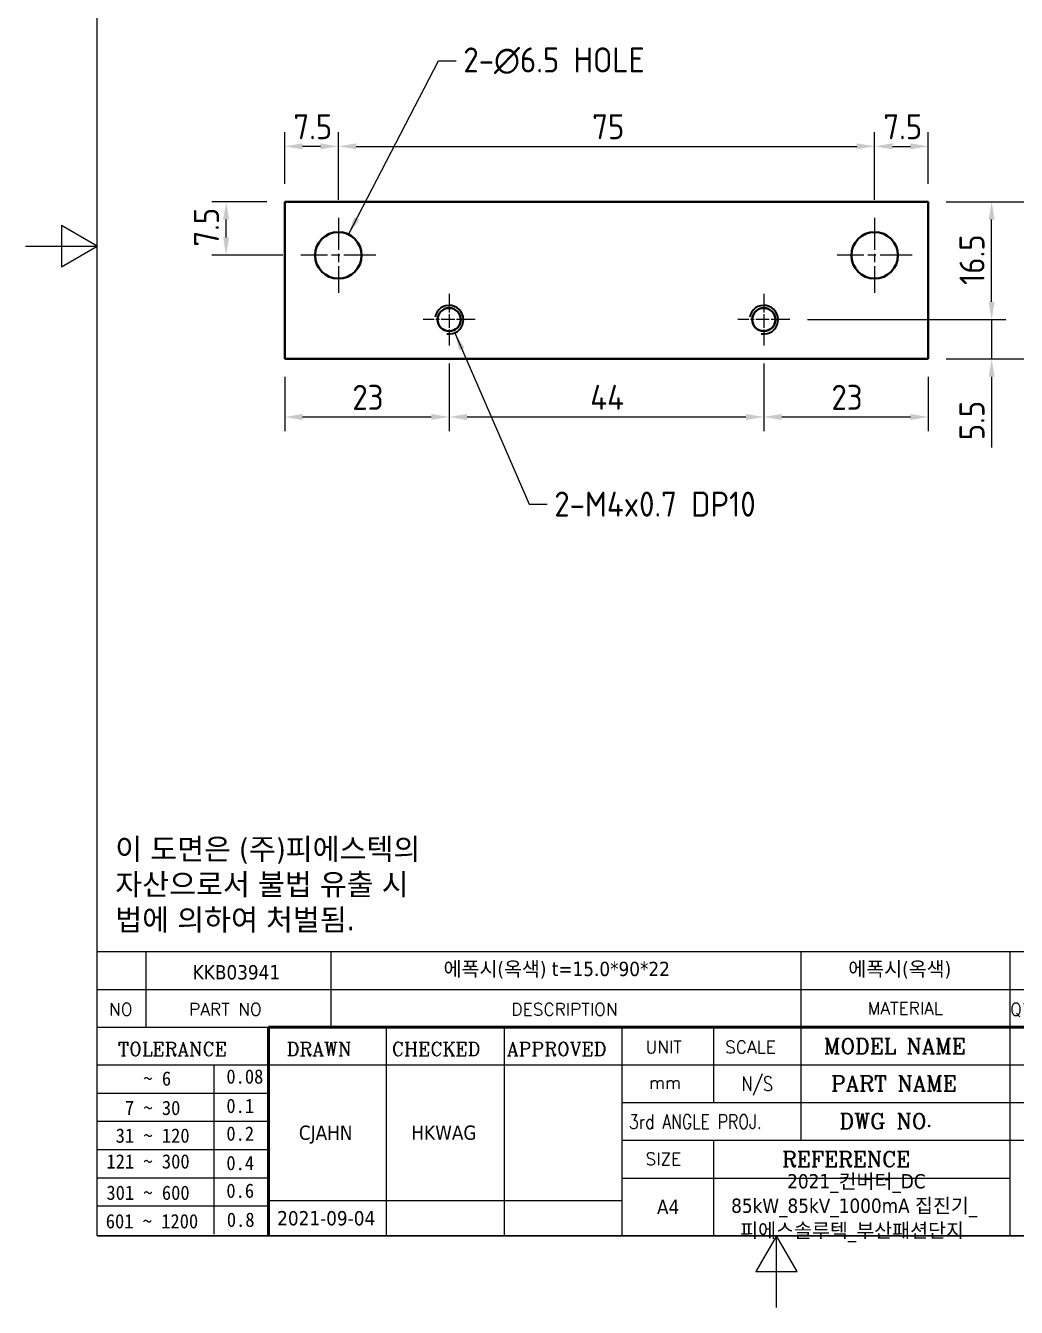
# Model space of a CAD drawing. Header units: millimetres. Extents: x 0 to 210, y 0 to 297.
# Drawn here: x 0 to 138.5, y 0 to 179.4 of the extents above; entities that cross this region are included whole.
import ezdxf
from ezdxf.enums import TextEntityAlignment as Align

# ---------------------------------------------------------------- set-up
doc = ezdxf.new("R2010")
doc.units = ezdxf.units.MM
doc.linetypes.add('CHAIN', pattern=[0.35429999999999995, 0.2362, -0.0295, 0.0591, -0.0295])
doc.layers.get('0').update_dxf_attribs({"color": 3, "lineweight": 25})
for name, color, linetype, lineweight in [('가시적인 것(ISO)', 3, 'Continuous', 40), ('가시적인 좁은 것(ISO)', 3, 'Continuous', 35), ('경계(ISO)', 7, 'Continuous', 25), ('기호(ISO)', 5, 'Continuous', 25), ('제목(ISO)', 5, 'Continuous', 50), ('중심 표식(ISO)', 1, 'Continuous', 25), ('치수(ISO)', 2, 'Continuous', 25)]:
    doc.layers.add(name, color=color, linetype=linetype, lineweight=lineweight)
doc.styles.add('HAN_291', font='')
doc.styles.add('RC_284', font='ROMANC.shx')
doc.styles.add('RC_287', font='ROMANC.shx')
doc.styles.add('RC_292', font='ROMANC.shx')
doc.styles.add('문자 텍스트_PSTEK_POSCO', font='isocp.shx')
doc.styles.add('치수 텍스트_PSTEK_POSCO', font='isocp.shx')
doc.styles.add('텍스트 스타일198', font='tahoma.ttf')
doc.styles.add('텍스트 스타일333', font='ROMANC.shx', dxfattribs={"width": 0.800000011920929})
doc.styles.get('HAN_291').set_extended_font_data('GulimChe')
doc.dimstyles.new('치수_PSTEK_POSCO', dxfattribs={"dimtxt": 3.5, "dimasz": 2.5, "dimexe": 2, "dimexo": 2.5, "dimgap": 1, "dimtad": 1, "dimrnd": 1e-08, "dimdsep": 46, "dimtxsty": '치수 텍스트_PSTEK_POSCO', "dimcen": 0.09, "dimdle": 10, "dimclrd": 7, "dimclre": 7, "dimclrt": 2, "dimadec": 1, "dimazin": 2, "dimtfac": 1, "dimtmove": 0, "dimatfit": 3, "dimfxl": 0, "dimtolj": 1, "dimlwd": -1, "dimlwe": -1, "dimarcsym": 0})
doc.dimstyles.new('치수_PSTEK_POSCO$7', dxfattribs={"dimtxt": 3.5, "dimasz": 2.5, "dimexe": 2, "dimexo": 2.5, "dimgap": 1, "dimtad": 1, "dimrnd": 1e-08, "dimdsep": 46, "dimtxsty": '치수 텍스트_PSTEK_POSCO', "dimcen": 0.09, "dimdle": 10, "dimclrd": 7, "dimclre": 7, "dimclrt": 2, "dimadec": 1, "dimazin": 2, "dimtfac": 1, "dimtmove": 0, "dimatfit": 3, "dimfxl": 0, "dimtolj": 1, "dimlwd": -1, "dimlwe": -1, "dimarcsym": 0})

# ---------------------------------------------------------------- blocks, each defined once
blk = doc.blocks.new('경계 Default Border')
at = {"layer": '경계(ISO)', "flags": 128}
for points in [[(10, 10), (10, 287.0000076293945), (200, 287.0000076293945), (200, 10), (10, 10)], [(0, 148.5000038146973), (10, 148.5000038146973), (5, 151.3867473602295), (5, 145.6132507324219), (10, 148.5000038146973)], [(105, 0), (105, 10), (102.1132469177246, 5), (107.8867530822754, 5), (105, 10)]]:
    blk.add_lwpolyline(points, dxfattribs=at)
blk = doc.blocks.new('제목 블록 PSTEK')
at = {"color": 180}
for p, q in [((182.475792979055, 11.79100474011392), (182.4757929790549, 51.56524660363496)), ((182.4757929790549, 51.56524660363496), (372.4757929537551, 51.56524660363496)), ((189.2651435055721, 51.56524660363496), (189.2651435055722, 41.00524660363494)), ((215.2152739891528, 41.00524660363494), (215.2152739891528, 51.56524660363496)), ((280.8758854511282, 51.56524660363496), (280.8758854511282, 41.00524660363494)), ((310.0881549537552, 51.56524660363496), (310.0881549537553, 41.00524660363494)), ((182.475792979055, 46.2852466036349), (372.4757929537551, 46.28524660363492)), ((182.475792979055, 41.00524660363493), (206.451475290024, 41.00524660363493)), ((222.9401812389276, 11.79100474011392), (222.9401812389276, 41.00524660363494)), ((239.4288871878316, 11.79100474011392), (239.4288871878316, 41.00524660363494)), ((255.9175931367356, 11.79100474011392), (255.9175931367356, 41.00524660363494)), ((268.6918866058747, 41.00524660363494), (268.6918866058747, 30.44524660363498)), ((280.8758854511282, 41.00524660363494), (280.8758854511282, 25.16524660363502)), ((310.088154953755, 41.00524660363494), (310.088154953755, 11.79100474011392)), ((182.475792979055, 35.72524660363497), (206.451475290024, 35.72524660363497)), ((198.8621818849491, 12.02524660363491), (198.8621818849491, 35.72524660363497)), ((206.451475290024, 35.72524660363497), (372.4757929537551, 35.72524660363497)), ((182.475792979055, 31.77524660363492), (206.451475290024, 31.77524660363492)), ((255.917593136736, 30.44524660363498), (372.4757929537552, 30.44524660363501)), ((182.475792979055, 27.82524660363487), (206.451475290024, 27.82524660363487)), ((255.9175931367359, 25.16524660363502), (372.4757929537552, 25.165246603635)), ((268.6918866058744, 25.16524660363502), (268.6918866058744, 11.79100474011392)), ((182.475792979055, 23.87524660363505), (206.451475290024, 23.87524660363505)), ((182.475792979055, 19.92524660363478), (206.451475290024, 19.92524660363478)), ((255.9175931367359, 19.88524660363481), (310.0881549537553, 19.88524660363481)), ((206.451475290024, 16.74100474011396), (255.9175931367359, 16.74100474011396)), ((182.475792979055, 15.97524660363496), (206.451475290024, 15.97524660363496)), ((182.475792979055, 11.79100474011392), (372.4757929537551, 11.79100474011389))]:
    blk.add_line(p, q, dxfattribs=at)
at = {"color": 7, "lineweight": 50}
for p, q in [((206.4514752900237, 11.79100474011392), (206.4514752900237, 41.00524660363494)), ((206.451475290024, 41.00524660363494), (372.4757929537551, 41.00524660363496))]:
    blk.add_line(p, q, dxfattribs=at)
at = {"layer": '제목(ISO)', "lineweight": 18}
blk.add_line((182.475792979055, 35.72500474011393), (182.475792979055, 11.79100474011392), dxfattribs=at)
at = {"color": 2}
for s, height, style, p in [('NO', 1.742399930953979, 'RC_284', (184.135398793432, 42.62317362549192)), ('PART NO', 1.742399930953979, 'RC_284', (195.3359407378685, 42.62317362549192)), ('DESCRIPTION', 1.742399930953979, 'RC_284', (240.4025565652523, 42.62317362549192)), ("Q'TY", 1.742399930953979, 'RC_284', (310.1440786515383, 42.62317362549192)), (' TOLERANCE', 1.899999976158142, 'RC_287', (184.0872874387979, 37.00893196870329)), ('DRAWN', 1.899999976158142, 'RC_287', (208.9766620976279, 37.00893196870329)), ('CHECKED', 1.899999976158142, 'RC_287', (223.6856844514997, 37.00893196870329)), ('APPROVED', 1.899999976158142, 'RC_287', (239.7795453577791, 37.00893196870329)), ('UNIT', 1.742399930953979, 'RC_284', (259.1652673287452, 37.34317362549218)), ('SCALE', 1.742399930953979, 'RC_284', (270.2934779252897, 37.34317362549218)), ('MODEL NAME', 2.178000062704086, 'RC_292', (284.096330289083, 37.25462520371384)), ('    ~ 6', 2.000000029802322, 'HAN_291', (183.7721304966814, 32.8176515608431)), ('0.08', 2.000000029802322, 'HAN_291', (200.5467345600617, 33.09873600004101)), ('PART NAME', 2.178000062704086, 'RC_292', (285.1416959765849, 32.03045329421792)), ('mm', 1.742399930953979, 'RC_284', (259.6505418159997, 32.3543089683787)), ('  7 ~ 30', 2.000000029802322, 'HAN_291', (183.7721304966814, 28.70538114822415)), ('0.1', 2.000000029802322, 'HAN_291', (200.5467345600617, 28.98646558742206)), (' DWG NO.', 2.178000062704086, 'RC_292', (284.8124284083233, 26.75045329421772)), ('0.2', 2.000000029802322, 'HAN_291', (200.5467345600617, 25.10736625836028)), (' 31 ~ 120', 2.000000029802322, 'HAN_291', (183.7721304966814, 24.82628181916237)), ('SIZE', 1.742399930953979, 'RC_284', (259.1652673287452, 21.69497768947366)), ('REFERENCE', 2.178000062704086, 'RC_292', (278.2741065029841, 21.43214925458022)), ('121 ~ 300', 2.000000029802322, 'HAN_291', (183.7721304966814, 21.21401206133254)), ('0.4', 2.000000029802322, 'HAN_291', (200.5467345600617, 20.99509650053045)), ('301 ~ 600', 2.000000029802322, 'HAN_291', (183.7721304966814, 16.83491273227077)), ('0.6', 2.000000029802322, 'HAN_291', (200.5467345600617, 17.11599717146868)), ('601 ~ 1200', 2.000000029802322, 'HAN_291', (183.6802025156883, 12.84759660881125)), ('0.8', 2.000000029802322, 'HAN_291', (200.6097246063884, 13.05732192299702))]:
    blk.add_text(s, height=height, dxfattribs=dict(at, style=style)).set_placement(p)
at = {"color": 2, "style": 'RC_284'}
blk.add_text('MATERIAL', height=1.742399930953979, dxfattribs=at).set_placement((295.4820202024417, 43.64524660363492), align=Align.MIDDLE_CENTER)
at = {"color": 7, "style": '텍스트 스타일333', "width": 0.7999999523162842}
blk.add_text('N/S', height=2.000000029802322, dxfattribs=at).set_placement((274.7838860285014, 33.08524660363496), align=Align.MIDDLE_CENTER)
at = {"color": 2, "style": '텍스트 스타일333', "width": 0.7999999523162842}
blk.add_text('3rd ANGLE PROJ.', height=2.000000029802322, dxfattribs=at).set_placement((256.8430306642954, 26.76148381654429))
at = {"layer": '제목(ISO)', "color": 7, "style": '텍스트 스타일198'}
for tag, p in [('설명_001', (230.9153215664244, 48.15254984750509)), ('재질_001', (287.5148121100145, 48.155337874329)), ('질량\\P3;_001', (350.3046145979153, 48.1643332325385)), ('부품_번호_001', (195.8461147530121, 47.68004260673702)), ("3._Q'TY_001", (312.7327037528258, 47.90442725317898)), ('1._MODEL_NAME_001', (326.0176446881414, 37.52172745615292)), ('제목_001', (335.5349605824892, 32.12134217035067)), ('부품_번호_001', (334.505355006244, 26.8052465951949)), ('설계자_001', (210.6823963971569, 25.23312566343435)), ('점검자_001', (226.4283219502686, 25.23446884679021)), ('프로젝트_001', (278.9744245225954, 18.43818283951269)), ('시트_크기_001', (260.7634369704525, 14.8381256569732)), ('프로젝트_002', (271.1389644161678, 15.01430360086118)), ('작성_날짜_001', (207.6508315629738, 13.26600473167383)), ('프로젝트_003', (272.3954135944161, 11.55047762554502))]:
    blk.add_attdef(tag, p, '', height=2.000000029802322, dxfattribs=at)
for tag, p in [('4._COLOR', (327.6805273250926, 48.92524660363493)), ('엔지니어링_승인자', (247.673240162284, 26.23312567187446)), ('점검_날짜', (231.1845342133799, 14.26600474011394)), ('엔지니어링_승인_날짜', (247.6732401622839, 14.26600474011394))]:
    blk.add_attdef(tag, text='', height=2.000000029802322, dxfattribs=at).set_placement(p, align=Align.MIDDLE_CENTER)
blk = doc.blocks.new('*D23')
at = {"layer": 'Defpoints', "color": 0, "transparency": 16777216}
for p in [(126.2287122096852, 154.7102635276942), (126.2287122096852, 132.7102635276942), (149.8778983636285, 132.7102635276942)]:
    blk.add_point(p, dxfattribs=at)
at = {"layer": '치수(ISO)', "color": 7, "transparency": 16777216}
for p, q in [((128.7287122096852, 154.7102635276942), (151.8778983636285, 154.7102635276942)), ((149.8778983636285, 152.2102635276942), (149.8778983636285, 135.2102635276942)), ((128.7287122096852, 132.7102635276942), (151.8778983636285, 132.7102635276942))]:
    blk.add_line(p, q, dxfattribs=at)
for points in [[(149.4612316969618, 152.2102635276942), (150.2945650302952, 152.2102635276942), (149.8778983636285, 154.7102635276942)], [(149.4612316969618, 135.2102635276942), (150.2945650302952, 135.2102635276942), (149.8778983636285, 132.7102635276942)]]:
    blk.add_solid(points, dxfattribs=at)
at = {"layer": '치수(ISO)', "color": 2, "transparency": 16777216, "insert": (147.1275538754395, 141.6357212048596), "char_height": 3.5, "attachment_point": 4, "rotation": 90, "style": '치수 텍스트_PSTEK_POSCO'}
blk.add_mtext('\\A1;22', dxfattribs=at)
blk = doc.blocks.new('*D24')
at = {"layer": 'Defpoints', "color": 0, "transparency": 16777216}
for p in [(118.7287122096852, 162.4602635276943), (43.72871220968523, 152.4602635276942), (118.7287122096852, 152.4602635276943)]:
    blk.add_point(p, dxfattribs=at)
at = {"layer": '치수(ISO)', "color": 7, "transparency": 16777216}
for p, q in [((43.72871220968523, 154.9602635276942), (43.72871220968523, 164.4602635276943)), ((118.7287122096852, 154.9602635276943), (118.7287122096852, 164.4602635276943)), ((46.22871220968523, 162.4602635276943), (116.2287122096852, 162.4602635276943))]:
    blk.add_line(p, q, dxfattribs=at)
for points in [[(46.22871220968523, 162.8769301943609), (46.22871220968523, 162.0435968610276), (43.72871220968523, 162.4602635276943)], [(116.2287122096852, 162.8769301943609), (116.2287122096852, 162.0435968610276), (118.7287122096852, 162.4602635276943)]]:
    blk.add_solid(points, dxfattribs=at)
at = {"layer": '치수(ISO)', "color": 2, "transparency": 16777216, "insert": (79.23122483626993, 165.2102635276943), "char_height": 3.5, "attachment_point": 4, "style": '치수 텍스트_PSTEK_POSCO'}
blk.add_mtext('\\A1;75', dxfattribs=at)
blk = doc.blocks.new('*D25')
at = {"layer": 'Defpoints', "color": 0, "transparency": 16777216}
for p in [(59.22871220968523, 134.5892635276942), (103.2287122096852, 134.5892635276942), (103.2287122096852, 124.5892635276942)]:
    blk.add_point(p, dxfattribs=at)
at = {"layer": '치수(ISO)', "color": 7, "transparency": 16777216}
for p, q in [((59.22871220968523, 132.0892635276942), (59.22871220968523, 122.5892635276942)), ((103.2287122096852, 132.0892635276942), (103.2287122096852, 122.5892635276942)), ((61.72871220968523, 124.5892635276942), (100.7287122096852, 124.5892635276942))]:
    blk.add_line(p, q, dxfattribs=at)
for points in [[(61.72871220968523, 125.0059301943609), (61.72871220968523, 124.1725968610275), (59.22871220968523, 124.5892635276942)], [(100.7287122096852, 125.0059301943609), (100.7287122096852, 124.1725968610275), (103.2287122096852, 124.5892635276942)]]:
    blk.add_solid(points, dxfattribs=at)
at = {"layer": '치수(ISO)', "color": 2, "transparency": 16777216, "insert": (78.95371220968522, 127.3392635276942), "char_height": 3.5, "attachment_point": 4, "style": '치수 텍스트_PSTEK_POSCO'}
blk.add_mtext('\\A1;44', dxfattribs=at)
blk = doc.blocks.new('*D26')
at = {"layer": 'Defpoints', "color": 0, "transparency": 16777216}
for p in [(103.2287122096852, 134.5892635276942), (126.2287122096852, 132.7102635276942), (126.2287122096852, 124.5892635276942)]:
    blk.add_point(p, dxfattribs=at)
at = {"layer": '치수(ISO)', "color": 7, "transparency": 16777216}
for p, q in [((103.2287122096852, 132.0892635276942), (103.2287122096852, 122.5892635276942)), ((126.2287122096852, 130.2102635276942), (126.2287122096852, 122.5892635276942)), ((105.7287122096852, 124.5892635276942), (123.7287122096852, 124.5892635276942))]:
    blk.add_line(p, q, dxfattribs=at)
for points in [[(105.7287122096852, 125.0059301943609), (105.7287122096852, 124.1725968610275), (103.2287122096852, 124.5892635276942)], [(123.7287122096852, 125.0059301943609), (123.7287122096852, 124.1725968610275), (126.2287122096852, 124.5892635276942)]]:
    blk.add_solid(points, dxfattribs=at)
at = {"layer": '치수(ISO)', "color": 2, "transparency": 16777216, "insert": (112.686785859892, 127.3396080158832), "char_height": 3.5, "attachment_point": 4, "style": '치수 텍스트_PSTEK_POSCO'}
blk.add_mtext('\\A1;23', dxfattribs=at)
blk = doc.blocks.new('*D27')
at = {"layer": 'Defpoints', "color": 0, "transparency": 16777216}
for p in [(59.22871220968523, 134.5892635276942), (36.22871220968521, 132.7102635276942), (59.22871220968523, 124.5892635276942)]:
    blk.add_point(p, dxfattribs=at)
at = {"layer": '치수(ISO)', "color": 7, "transparency": 16777216}
for p, q in [((59.22871220968523, 132.0892635276942), (59.22871220968523, 122.5892635276942)), ((36.22871220968521, 130.2102635276942), (36.22871220968521, 122.5892635276942)), ((38.72871220968521, 124.5892635276942), (56.72871220968523, 124.5892635276942))]:
    blk.add_line(p, q, dxfattribs=at)
for points in [[(38.72871220968521, 125.0059301943609), (38.72871220968521, 124.1725968610275), (36.22871220968521, 124.5892635276942)], [(56.72871220968523, 125.0059301943609), (56.72871220968523, 124.1725968610275), (59.22871220968523, 124.5892635276942)]]:
    blk.add_solid(points, dxfattribs=at)
at = {"layer": '치수(ISO)', "color": 2, "transparency": 16777216, "insert": (45.68678585989197, 127.3396080158832), "char_height": 3.5, "attachment_point": 4, "style": '치수 텍스트_PSTEK_POSCO'}
blk.add_mtext('\\A1;23', dxfattribs=at)
blk = doc.blocks.new('*D28')
at = {"layer": 'Defpoints', "color": 0, "transparency": 16777216}
for p in [(28.03704655182867, 154.7102635276942), (36.22871220968523, 154.7102635276942), (38.47871220968523, 147.2102635276942)]:
    blk.add_point(p, dxfattribs=at)
at = {"layer": '치수(ISO)', "color": 7, "transparency": 16777216}
for p, q in [((33.72871220968523, 154.7102635276942), (26.03704655182867, 154.7102635276942)), ((28.03704655182866, 149.7102635276942), (28.03704655182867, 152.2102635276942)), ((35.97871220968523, 147.2102635276942), (26.03704655182866, 147.2102635276942))]:
    blk.add_line(p, q, dxfattribs=at)
for points in [[(27.620379885162, 152.2102635276942), (28.45371321849533, 152.2102635276942), (28.03704655182867, 154.7102635276942)], [(27.620379885162, 149.7102635276942), (28.45371321849533, 149.7102635276942), (28.03704655182866, 147.2102635276942)]]:
    blk.add_solid(points, dxfattribs=at)
at = {"layer": '치수(ISO)', "color": 2, "transparency": 16777216, "insert": (25.28704655182864, 148.4377761542789), "char_height": 3.5, "attachment_point": 4, "rotation": 90, "style": '치수 텍스트_PSTEK_POSCO'}
blk.add_mtext('\\A1;7.5', dxfattribs=at)
blk = doc.blocks.new('*D29')
at = {"layer": 'Defpoints', "color": 0, "transparency": 16777216}
for p in [(36.22871220968523, 162.4602635276943), (36.22871220968523, 154.7102635276942), (43.72871220968523, 152.4602635276942)]:
    blk.add_point(p, dxfattribs=at)
at = {"layer": '치수(ISO)', "color": 7, "transparency": 16777216}
for p, q in [((36.22871220968523, 157.2102635276942), (36.22871220968523, 164.4602635276943)), ((43.72871220968523, 154.9602635276942), (43.72871220968523, 164.4602635276943)), ((41.22871220968523, 162.4602635276943), (38.72871220968523, 162.4602635276943))]:
    blk.add_line(p, q, dxfattribs=at)
for points in [[(38.72871220968523, 162.8769301943609), (38.72871220968523, 162.0435968610276), (36.22871220968523, 162.4602635276943)], [(41.22871220968523, 162.8769301943609), (41.22871220968523, 162.0435968610276), (43.72871220968523, 162.4602635276943)]]:
    blk.add_solid(points, dxfattribs=at)
at = {"layer": '치수(ISO)', "color": 2, "transparency": 16777216, "insert": (37.45622483626994, 165.2102635276943), "char_height": 3.5, "attachment_point": 4, "style": '치수 텍스트_PSTEK_POSCO'}
blk.add_mtext('\\A1;7.5', dxfattribs=at)
blk = doc.blocks.new('*D30')
at = {"layer": 'Defpoints', "color": 0, "transparency": 16777216}
for p in [(126.2287122096852, 162.4602635276943), (126.2287122096852, 154.7102635276942), (118.7287122096852, 152.4602635276943)]:
    blk.add_point(p, dxfattribs=at)
at = {"layer": '치수(ISO)', "color": 7, "transparency": 16777216}
for p, q in [((118.7287122096852, 154.9602635276943), (118.7287122096852, 164.4602635276943)), ((126.2287122096852, 157.2102635276942), (126.2287122096852, 164.4602635276943)), ((121.2287122096852, 162.4602635276943), (123.7287122096852, 162.4602635276943))]:
    blk.add_line(p, q, dxfattribs=at)
for points in [[(121.2287122096852, 162.8769301943609), (121.2287122096852, 162.0435968610276), (118.7287122096852, 162.4602635276943)], [(123.7287122096852, 162.8769301943609), (123.7287122096852, 162.0435968610276), (126.2287122096852, 162.4602635276943)]]:
    blk.add_solid(points, dxfattribs=at)
at = {"layer": '치수(ISO)', "color": 2, "transparency": 16777216, "insert": (119.9562248362699, 165.2102635276943), "char_height": 3.5, "attachment_point": 4, "style": '치수 텍스트_PSTEK_POSCO'}
blk.add_mtext('\\A1;7.5', dxfattribs=at)
blk = doc.blocks.new('*D31')
at = {"layer": 'Defpoints', "color": 0, "transparency": 16777216}
for p in [(126.2287122096852, 154.7102635276942), (135.092295762811, 154.7102635276942), (106.8497122096852, 138.2102635276942)]:
    blk.add_point(p, dxfattribs=at)
at = {"layer": '치수(ISO)', "color": 7, "transparency": 16777216}
for p, q in [((128.7287122096852, 154.7102635276942), (137.092295762811, 154.7102635276942)), ((135.092295762811, 140.7102635276942), (135.092295762811, 152.2102635276942)), ((109.3497122096852, 138.2102635276942), (137.092295762811, 138.2102635276942))]:
    blk.add_line(p, q, dxfattribs=at)
for points in [[(134.6756290961443, 152.2102635276942), (135.5089624294777, 152.2102635276942), (135.092295762811, 154.7102635276942)], [(134.6756290961443, 140.7102635276942), (135.5089624294777, 140.7102635276942), (135.092295762811, 138.2102635276942)]]:
    blk.add_solid(points, dxfattribs=at)
at = {"layer": '치수(ISO)', "color": 2, "transparency": 16777216, "insert": (132.342295762811, 143.0627761542789), "char_height": 3.5, "attachment_point": 4, "rotation": 90, "style": '치수 텍스트_PSTEK_POSCO'}
blk.add_mtext('\\A1;16.5', dxfattribs=at)
blk = doc.blocks.new('*D32')
at = {"layer": 'Defpoints', "color": 0, "transparency": 16777216}
for p in [(106.8497122096852, 138.2102635276942), (126.2287122096852, 132.7102635276942), (135.092295762811, 132.7102635276942)]:
    blk.add_point(p, dxfattribs=at)
at = {"layer": '치수(ISO)', "color": 7, "transparency": 16777216}
for p, q in [((135.092295762811, 140.7102635276942), (135.092295762811, 143.2102635276942)), ((109.3497122096852, 138.2102635276942), (137.092295762811, 138.2102635276942)), ((135.092295762811, 138.2102635276942), (135.092295762811, 132.7102635276942)), ((128.7287122096852, 132.7102635276942), (137.092295762811, 132.7102635276942)), ((135.092295762811, 130.2102635276942), (135.092295762811, 120.3374197984927))]:
    blk.add_line(p, q, dxfattribs=at)
for points in [[(134.6756290961443, 140.7102635276942), (135.5089624294777, 140.7102635276942), (135.092295762811, 138.2102635276942)], [(134.6756290961443, 130.2102635276942), (135.5089624294777, 130.2102635276942), (135.092295762811, 132.7102635276942)]]:
    blk.add_solid(points, dxfattribs=at)
at = {"layer": '치수(ISO)', "color": 2, "transparency": 16777216, "insert": (132.342295762811, 121.3374197984927), "char_height": 3.5, "attachment_point": 4, "rotation": 90, "style": '치수 텍스트_PSTEK_POSCO'}
blk.add_mtext('\\A1;5.5', dxfattribs=at)

msp = doc.modelspace()

# ---------------------------------------------------------------- linework, layer by layer
at = {"layer": '가시적인 것(ISO)'}
for p, q in [((36.2287122096852, 132.7102635276942), (36.22871220968523, 154.7102635276942)), ((36.22871220968523, 154.7102635276942), (126.2287122096852, 154.7102635276942)), ((126.2287122096852, 154.7102635276942), (126.2287122096852, 132.7102635276942)), ((36.2287122096852, 132.7102635276942), (126.2287122096852, 132.7102635276942))]:
    msp.add_line(p, q, dxfattribs=at)
for centre, radius in [((43.72871220968523, 147.2102635276942), 3.25), ((118.7287122096852, 147.2102635276943), 3.25), ((59.22871220968523, 138.2102635276942), 1.621), ((103.2287122096852, 138.2102635276942), 1.621)]:
    msp.add_circle(centre, radius, dxfattribs=at)
at = {"layer": '가시적인 좁은 것(ISO)'}
for centre, radius, start, end in [((59.22871220968521, 138.2102635276942), 1.999999999999994, 260.0000000000023, 169.9999999999507), ((103.2287122096852, 138.2102635276942), 2.000000000000007, 260.0000000000019, 169.999999999951)]:
    msp.add_arc(centre, radius, start, end, dxfattribs=at)
at = {"layer": '중심 표식(ISO)', "linetype": 'CHAIN', "ltscale": 19.05165100097656}
for p, q in [((43.72871220968523, 152.4602635276942), (43.72871220968523, 141.9602635276942)), ((118.7287122096852, 152.4602635276943), (118.7287122096852, 141.9602635276943)), ((48.97871220968524, 147.2102635276942), (38.47871220968523, 147.2102635276942)), ((123.9787122096852, 147.2102635276943), (113.4787122096852, 147.2102635276943))]:
    msp.add_line(p, q, dxfattribs=at)
at = {"layer": '중심 표식(ISO)', "linetype": 'CHAIN', "ltscale": 8.047264099121094}
for p, q in [((59.22871220968523, 141.8312635276942), (59.22871220968523, 134.5892635276942)), ((103.2287122096852, 141.8312635276942), (103.2287122096852, 134.5892635276942)), ((62.84971220968523, 138.2102635276942), (55.60771220968523, 138.2102635276942)), ((106.8497122096852, 138.2102635276942), (99.60771220968523, 138.2102635276942))]:
    msp.add_line(p, q, dxfattribs=at)

# ---------------------------------------------------------------- block references
msp.add_blockref('경계 Default Border', (0, 0))
ref = msp.add_blockref('제목 블록 PSTEK', (-172.4757929537552, -1.791004740113895))
ref.add_attrib('설계자_001', 'CJAHN', (38.20660344340172, 23.44212092332045), dxfattribs={"layer": '제목(ISO)', "color": 7, "height": 2.000000029802322, "style": '텍스트 스타일198'})
ref.add_attrib('점검자_001', 'HKWAG', (53.95252899651337, 23.44346410667632), dxfattribs={"layer": '제목(ISO)', "color": 7, "height": 2.000000029802322, "style": '텍스트 스타일198'})
ref.add_attrib('프로젝트_001', '2021_컨버터_DC', (106.4986315688402, 16.64717809939879), dxfattribs={"layer": '제목(ISO)', "color": 7, "height": 2.000000029802322, "style": '텍스트 스타일198'})
ref.add_attrib('시트_크기_001', 'A4', (88.28764401669724, 13.04712091685931), dxfattribs={"layer": '제목(ISO)', "color": 7, "height": 2.000000029802322, "style": '텍스트 스타일198'})
ref.add_attrib('작성_날짜_001', '2021-09-04', (35.1750386092186, 11.47499999155994), dxfattribs={"layer": '제목(ISO)', "color": 7, "height": 2.000000029802322, "style": '텍스트 스타일198'})
ref.add_attrib('재질_001', '에폭시(옥색)', (115.0390191562594, 46.36433313421511), dxfattribs={"layer": '제목(ISO)', "color": 7, "height": 2.000000029802322, "style": '텍스트 스타일198'})
ref.add_attrib('설명_001', '에폭시(옥색) t=15.0*90*22', (58.4395286126692, 46.36154510739119), dxfattribs={"layer": '제목(ISO)', "color": 7, "height": 2.000000029802322, "style": '텍스트 스타일198'})
ref.add_attrib('부품_번호_001', 'KKB03941', (23.37032179925689, 45.88903786662313), dxfattribs={"layer": '제목(ISO)', "color": 7, "height": 2.000000029802322, "style": '텍스트 스타일198'})
ref.add_attrib('프로젝트_002', '85kW_85kV_1000mA 집진기_', (98.66317146241258, 13.22329886074729), dxfattribs={"layer": '제목(ISO)', "color": 7, "height": 2.000000029802322, "style": '텍스트 스타일198'})
ref.add_attrib('프로젝트_003', '피에스솔루텍_부산패션단지', (99.91962064066094, 9.759472885431132), dxfattribs={"layer": '제목(ISO)', "color": 7, "height": 2.000000029802322, "style": '텍스트 스타일198'})

# ---------------------------------------------------------------- texts
at = {"layer": '기호(ISO)', "color": 2, "char_height": 3.499999940395355, "attachment_point": 4, "line_spacing_factor": 0.612500011920929, "style": '치수 텍스트_PSTEK_POSCO'}
for s, insert, width in [('{2-\\fAIGDT|b0|i0;\\H3.5000;n\\fisocp|b0|i0;\\H3.5000;6.5 HOLE}', (61.21538865129872, 174.4370888867301), 29.50284291505814), ('{2-M4x0.7 DP10}', (73.93011513766882, 112.3981024708361), 34.18290123939514)]:
    msp.add_mtext(s, dxfattribs=dict(at, insert=insert, width=width))
at = {"layer": '기호(ISO)', "color": 7, "insert": (12.5345017592702, 59.03223318725009), "char_height": 3.00000011920929, "width": 60.84077827472761, "attachment_point": 4, "line_spacing_factor": 0.9878842234611511, "style": '문자 텍스트_PSTEK_POSCO'}
msp.add_mtext('{\\fTahoma|b0|i0;\\H3.0000;이 도면은 (주)피에스텍의\\P자산으로서 불법 유출 시 \\P법에 의하여 처벌됨.}', dxfattribs=at)

# ---------------------------------------------------------------- dimensions: what is measured, and where the dimension line sits
at = {"layer": '치수(ISO)', "color": 7}
for base, p1, p2, angle, override, picture, middle in [((36.22871220968523, 162.4602635276943), (43.72871220968523, 152.4602635276942), (36.22871220968523, 154.7102635276942), 180, {"dimdec": 2, "dimtp": 0, "dimtm": -0, "dimtdec": 2, "dimtofl": 0, "dimatfit": 1}, '*D29', (39.97871220968523, 162.4602635276943)), ((118.7287122096852, 162.4602635276943), (43.72871220968523, 152.4602635276942), (118.7287122096852, 152.4602635276943), 180, {"dimdec": 2, "dimtp": 0, "dimtm": -0, "dimtdec": 2, "dimtofl": 0, "dimatfit": 1}, '*D24', (81.22871220968523, 162.4602635276943)), ((126.2287122096852, 162.4602635276943), (118.7287122096852, 152.4602635276943), (126.2287122096852, 154.7102635276942), 180, {"dimdec": 2, "dimtp": 0, "dimtm": -0, "dimtdec": 2, "dimtofl": 0, "dimatfit": 1}, '*D30', (122.4787122096852, 162.4602635276943)), ((28.03704655182867, 154.7102635276942), (38.47871220968523, 147.2102635276942), (36.22871220968523, 154.7102635276942), 90, {"dimdec": 2, "dimtp": 0, "dimtm": -0, "dimtdec": 2, "dimtofl": 0, "dimatfit": 1}, '*D28', (28.03704655182864, 150.9602635276942)), ((135.092295762811, 154.7102635276942), (106.8497122096852, 138.2102635276942), (126.2287122096852, 154.7102635276942), 90, {"dimdec": 2, "dimtp": 0, "dimtm": -0, "dimtdec": 2, "dimtofl": 0, "dimatfit": 1}, '*D31', (135.092295762811, 146.4602635276942)), ((149.8778983636285, 132.7102635276942), (126.2287122096852, 154.7102635276942), (126.2287122096852, 132.7102635276942), 90, {"dimdec": 2, "dimtp": 0, "dimtm": -0, "dimtdec": 2, "dimtofl": 0, "dimatfit": 1}, '*D23', (149.8778983636285, 143.7102635276942)), ((135.092295762811, 132.7102635276942), (106.8497122096852, 138.2102635276942), (126.2287122096852, 132.7102635276942), 90, {"dimdec": 2, "dimtp": 0, "dimtm": -0, "dimtdec": 2, "dimtofl": 1, "dimatfit": 1}, '*D32', (135.092295762811, 123.859907171908)), ((103.2287122096852, 124.5892635276942), (59.22871220968523, 134.5892635276942), (103.2287122096852, 134.5892635276942), 180, {"dimdec": 2, "dimtp": 0, "dimtm": -0, "dimtdec": 2, "dimtofl": 0, "dimatfit": 1}, '*D25', (81.22871220968523, 124.5892635276942)), ((126.2287122096852, 124.5892635276942), (103.2287122096852, 134.5892635276942), (126.2287122096852, 132.7102635276942), 180, {"dimdec": 2, "dimtp": 0, "dimtm": -0, "dimtdec": 2, "dimtofl": 0, "dimatfit": 1}, '*D26', (114.7287122096852, 124.5892635276942))]:
    dim = msp.add_linear_dim(base=base, p1=p1, p2=p2, angle=angle, dimstyle='치수_PSTEK_POSCO', override=override, dxfattribs=at)
    dim.commit()
    dim.dimension.update_dxf_attribs({"geometry": picture, "text_midpoint": middle, "dimtype": 160})
dim = msp.add_linear_dim(base=(59.22871220968523, 124.5892635276942), p1=(36.22871220968521, 132.7102635276942), p2=(59.22871220968523, 134.5892635276942), dimstyle='치수_PSTEK_POSCO', override={"dimdec": 2, "dimtp": 0, "dimtm": -0, "dimtdec": 2, "dimtofl": 0, "dimatfit": 1}, dxfattribs=at)
dim.commit()
dim.dimension.update_dxf_attribs({"geometry": '*D27', "text_midpoint": (47.72871220968521, 124.5892635276942), "dimtype": 160})

# ---------------------------------------------------------------- leaders
at = {"layer": '기호(ISO)', "color": 7, "annotation_type": 0, "has_hookline": 1, "hookline_direction": 0}
for points, text_width in [([(45.14957772503567, 150.1332142948622), (57.71538865129872, 174.4370888867301), (60.21538865129872, 174.4370888867301)], 27.74640506469208), ([(60.00981398723877, 136.3691008479989), (70.43011513766882, 112.3981024708361), (72.93011513766882, 112.3981024708361)], 29.49163335602818)]:
    msp.add_leader(points, dimstyle='치수_PSTEK_POSCO$7', override={"dimtad": 0}, dxfattribs=dict(at, text_width=text_width))

doc.saveas('drawing.dxf')
